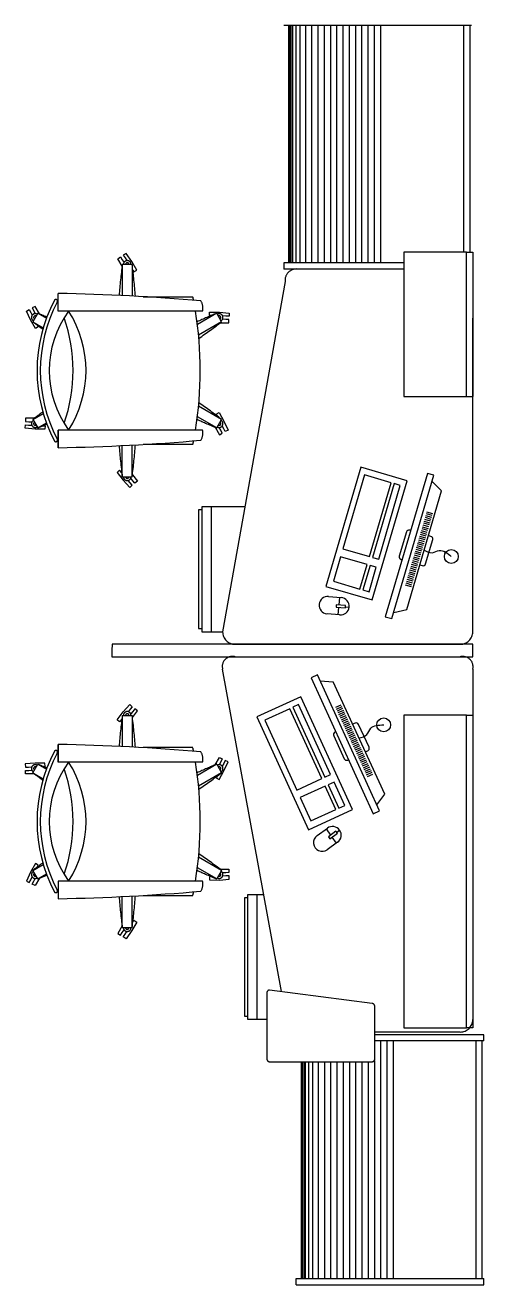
# Model space of a CAD drawing. Header units: metres. Extents: x 1905 to 1922.2, y 1773.7 to 1790.9.
# Drawn here: x 1908.453 to 1909.92, y 1781.282 to 1785.311 of the extents above; entities that cross this region are included whole.
import ezdxf

# ---------------------------------------------------------------- set-up
doc = ezdxf.new("R2010")
doc.units = ezdxf.units.M
doc.linetypes.add('ACAD_ISO10W100', pattern=[18.5, 12, -3, 0.5, -3])
doc.linetypes.add('DASHED', pattern=[70, 50, -20])
doc.layers.add('ARREDI', color=7, linetype='Continuous')
doc.layers.add('MEBEL', color=7, linetype='DASHED')

# ---------------------------------------------------------------- blocks, each defined once
blk = doc.blocks.new('pc_block')
for points in [[(0.1985, 0.1545), (-0.1985, 0.1545), (-0.1985, 0), (0.1985, 0)], [(0.0675, 0.1377), (-0.1783, 0.1377), (-0.1783, 0.1172), (0.0675, 0.1172)], [(0.1762, 0.1377), (0.0943, 0.1377), (0.0943, 0.1172), (0.1762, 0.1172)], [(0.0675, 0.1068), (-0.1783, 0.1068), (-0.1783, 0.0188), (0.0675, 0.0188)], [(0.1762, 0.1068), (0.0943, 0.1068), (0.0943, 0.0188), (0.1762, 0.0188)]]:
    blk.add_lwpolyline(points, close=True)
at = {"layer": 'ARREDI'}
for p, q in [((-0.2189, 0.2318), (-0.1981, 0.2689)), ((0.1967, 0.2689), (-0.1981, 0.2689)), ((-0.1213, 0.2423), (-0.1213, 0.2617)), ((-0.1151, 0.2423), (-0.1151, 0.2617)), ((-0.1088, 0.2423), (-0.1088, 0.2617)), ((-0.1026, 0.2423), (-0.1026, 0.2617)), ((-0.0963, 0.2423), (-0.0963, 0.2617)), ((-0.0901, 0.2423), (-0.0901, 0.2617)), ((-0.0838, 0.2423), (-0.0838, 0.2617)), ((-0.0776, 0.2423), (-0.0776, 0.2617)), ((-0.0713, 0.2423), (-0.0713, 0.2617)), ((-0.0651, 0.2423), (-0.0651, 0.2617)), ((-0.0588, 0.2423), (-0.0588, 0.2617)), ((-0.0526, 0.2423), (-0.0526, 0.2617)), ((-0.0463, 0.2423), (-0.0463, 0.2617)), ((-0.0401, 0.2423), (-0.0401, 0.2617)), ((-0.0338, 0.2423), (-0.0338, 0.2617)), ((-0.0276, 0.2423), (-0.0276, 0.2617)), ((-0.0213, 0.2423), (-0.0213, 0.2617)), ((-0.0151, 0.2423), (-0.0151, 0.2617)), ((-0.0088, 0.2423), (-0.0088, 0.2617)), ((-0.0026, 0.2423), (-0.0026, 0.2617)), ((0.0037, 0.2423), (0.0037, 0.2617)), ((0.0099, 0.2423), (0.0099, 0.2617)), ((0.0162, 0.2423), (0.0162, 0.2617)), ((0.0224, 0.2423), (0.0224, 0.2617)), ((0.0287, 0.2423), (0.0287, 0.2617)), ((0.0349, 0.2423), (0.0349, 0.2617)), ((0.0412, 0.2423), (0.0412, 0.2617)), ((0.0474, 0.2423), (0.0474, 0.2617)), ((0.0537, 0.2423), (0.0537, 0.2617)), ((0.0599, 0.2423), (0.0599, 0.2617)), ((0.0662, 0.2423), (0.0662, 0.2617)), ((0.0724, 0.2423), (0.0724, 0.2617)), ((0.0787, 0.2423), (0.0787, 0.2617)), ((0.0849, 0.2423), (0.0849, 0.2617)), ((0.0912, 0.2423), (0.0912, 0.2617)), ((0.0974, 0.2423), (0.0974, 0.2617)), ((0.1037, 0.2423), (0.1037, 0.2617)), ((0.1099, 0.2423), (0.1099, 0.2617)), ((0.1162, 0.2423), (0.1162, 0.2617)), ((0.1224, 0.2423), (0.1224, 0.2617)), ((0.2175, 0.2318), (0.1967, 0.2689)), ((-0.2396, 0.2318), (-0.2396, 0.2099)), ((0.2382, 0.2318), (-0.2396, 0.2318)), ((-0.2396, 0.2099), (0.2382, 0.2099)), ((0.2382, 0.2099), (0.2382, 0.2318)), ((0.2435, 0.0787), (0.2413, 0.0901)), ((0.227, 0.0176), (0.2193, 0.0574)), ((0.2436, 0.0578), (0.2201, 0.0533)), ((0.2748, 0.0639), (0.2513, 0.0593)), ((0.274, 0.0681), (0.2817, 0.0283))]:
    blk.add_line(p, q, dxfattribs=at)
for points in [[(0.048, 0.2689), (0.048, 0.2774, 0.414214), (0.0395, 0.2859), (-0.0409, 0.2859, 0.414214), (-0.0494, 0.2774), (-0.0494, 0.2689)], [(-0.0494, 0.2099), (-0.0494, 0.2068, 0.414214), (-0.0409, 0.1983), (0.0395, 0.1983, 0.414214), (0.048, 0.2068), (0.048, 0.2099)]]:
    blk.add_lwpolyline(points, format="xyb", dxfattribs=at)
blk.add_lwpolyline([(0.2531, 0.05), (0.2473, 0.0794), (0.2397, 0.0779), (0.2454, 0.0485)], close=True, dxfattribs=at)
blk.add_circle((-0.0061, 0.3582), 0.0222, dxfattribs=at)
for centre, start, end in [((0.2466, 0.0627), 11.0089, 191.0089), ((0.2544, 0.0229), 191.0089, 11.0089)]:
    blk.add_arc(centre, 0.0279, start, end, dxfattribs=at)
blk.add_spline([(-0.0007, 0.2689), (-0.0007, 0.2967), (-0.0135, 0.3161), (-0.0061, 0.3582)], degree=3, dxfattribs=at)

msp = doc.modelspace()

# ---------------------------------------------------------------- linework, layer by layer
at = {"layer": 'MEBEL', "linetype": 'ACAD_ISO10W100'}
for p, q in [((1909.2803, 1785.3107), (1909.8803, 1785.3107)), ((1909.2963, 1784.5507), (1909.2963, 1785.3107)), ((1909.2993, 1784.5507), (1909.2993, 1785.3107)), ((1909.3043, 1784.5507), (1909.3043, 1785.3107)), ((1909.3093, 1784.5507), (1909.3093, 1785.3107)), ((1909.3193, 1784.5507), (1909.3193, 1785.3107)), ((1909.3323, 1784.5507), (1909.3323, 1785.3107)), ((1909.3503, 1784.5507), (1909.3503, 1785.3107)), ((1909.3703, 1784.5507), (1909.3703, 1785.3107)), ((1909.3903, 1784.5507), (1909.3903, 1785.3107)), ((1909.4103, 1784.5507), (1909.4103, 1785.3107)), ((1909.4303, 1784.5507), (1909.4303, 1785.3107)), ((1909.4503, 1784.5507), (1909.4503, 1785.3107)), ((1909.4703, 1784.5507), (1909.4703, 1785.3107)), ((1909.4903, 1784.5507), (1909.4903, 1785.3107)), ((1909.5103, 1784.5507), (1909.5103, 1785.3107)), ((1909.5303, 1784.5507), (1909.5303, 1785.3107)), ((1909.5503, 1784.5507), (1909.5503, 1785.3107)), ((1909.5703, 1784.5507), (1909.5703, 1785.3107)), ((1909.5903, 1784.5507), (1909.5903, 1785.3107)), ((1909.8553, 1785.3107), (1909.8553, 1784.5844)), ((1909.8753, 1785.3107), (1909.8753, 1784.5844)), ((1908.7493, 1784.5637), (1908.7582, 1784.5694)), ((1908.7631, 1784.5397), (1908.7493, 1784.5637)), ((1908.7582, 1784.5694), (1908.7638, 1784.5606)), ((1908.7638, 1784.5606), (1908.7693, 1784.552)), ((1908.7759, 1784.5807), (1908.767, 1784.5751)), ((1908.767, 1784.5751), (1908.7727, 1784.5662)), ((1908.7727, 1784.5662), (1908.7781, 1784.5577)), ((1908.7942, 1784.555), (1908.7759, 1784.5807)), ((1908.8098, 1784.5277), (1908.7942, 1784.555)), ((1909.6645, 1784.5507), (1909.2803, 1784.5507)), ((1909.2803, 1784.5507), (1909.2803, 1784.5307)), ((1909.8645, 1784.5844), (1909.6645, 1784.5844)), ((1909.6645, 1784.5844), (1909.6645, 1784.1236)), ((1909.8645, 1784.1236), (1909.8645, 1784.5844)), ((1909.8645, 1784.5844), (1909.8845, 1784.5844)), ((1909.8845, 1784.5844), (1909.8845, 1784.1236)), ((1908.7953, 1784.5457), (1908.7638, 1784.5457)), ((1908.7638, 1784.5457), (1908.7638, 1784.4459)), ((1908.7953, 1784.5457), (1908.7953, 1784.4443)), ((1908.7977, 1784.5272), (1908.801, 1784.522)), ((1908.801, 1784.522), (1908.8098, 1784.5277)), ((1909.6645, 1784.5307), (1909.2803, 1784.5307)), ((1909.6645, 1784.5307), (1909.3246, 1784.5307)), ((1909.2846, 1784.4907), (1909.0846, 1783.3707)), ((1908.5591, 1784.3964), (1908.5591, 1784.4529)), ((1908.8303, 1784.4424), (1908.9896, 1784.4424)), ((1908.457, 1784.3966), (1908.4663, 1784.4015)), ((1908.4701, 1784.3679), (1908.457, 1784.3966)), ((1908.4663, 1784.4015), (1908.4712, 1784.3921)), ((1908.4712, 1784.3921), (1908.4758, 1784.3831)), ((1908.485, 1784.4111), (1908.4757, 1784.4063)), ((1908.4757, 1784.4063), (1908.4805, 1784.397)), ((1908.4934, 1784.3895), (1908.4776, 1784.3623)), ((1908.4805, 1784.397), (1908.4852, 1784.388)), ((1908.4989, 1784.3872), (1908.485, 1784.4111)), ((1908.4934, 1784.3895), (1908.5211, 1784.3735)), ((1909.0205, 1784.3964), (1908.5591, 1784.3964)), ((1909.0658, 1784.3895), (1909.004, 1784.3538)), ((1909.0424, 1784.3826), (1909.0429, 1784.3931)), ((1909.0429, 1784.3931), (1909.0745, 1784.3932)), ((1909.0815, 1784.3623), (1909.0658, 1784.3895)), ((1909.0745, 1784.3932), (1909.1059, 1784.3902)), ((1909.1059, 1784.3902), (1909.1054, 1784.3797)), ((1908.486, 1784.3407), (1908.4701, 1784.3679)), ((1908.4776, 1784.3623), (1908.5109, 1784.343)), ((1908.4925, 1784.351), (1908.4953, 1784.3455)), ((1909.0815, 1784.3623), (1909.0077, 1784.3196)), ((1909.0486, 1784.3823), (1909.0424, 1784.3826)), ((1909.0768, 1784.3586), (1909.1044, 1784.3587)), ((1909.0944, 1784.3697), (1909.0843, 1784.3702)), ((1909.0949, 1784.3802), (1909.0848, 1784.3807)), ((1909.1049, 1784.3692), (1909.0944, 1784.3697)), ((1909.1054, 1784.3797), (1909.0949, 1784.3802)), ((1909.1044, 1784.3587), (1909.1049, 1784.3692)), ((1909.8846, 1783.3707), (1909.8846, 1784.3736)), ((1908.4953, 1784.3455), (1908.486, 1784.3407)), ((1909.6645, 1784.1236), (1909.8846, 1784.1236)), ((1908.4776, 1784.05), (1908.5109, 1784.0692)), ((1909.0815, 1784.05), (1909.0077, 1784.0926)), ((1909.0638, 1784.0667), (1909.0732, 1784.0715)), ((1909.0732, 1784.0715), (1909.089, 1784.0443)), ((1908.4533, 1784.022), (1908.4538, 1784.0325)), ((1908.4538, 1784.0325), (1908.4643, 1784.032)), ((1908.4547, 1784.0535), (1908.4543, 1784.043)), ((1908.4543, 1784.043), (1908.4647, 1784.0425)), ((1908.4824, 1784.0536), (1908.4547, 1784.0535)), ((1908.4643, 1784.032), (1908.4744, 1784.0316)), ((1908.4647, 1784.0425), (1908.4749, 1784.0421)), ((1908.4776, 1784.05), (1908.4934, 1784.0227)), ((1908.4934, 1784.0227), (1908.5211, 1784.0387)), ((1908.5105, 1784.0299), (1908.5167, 1784.0296)), ((1908.5167, 1784.0296), (1908.5162, 1784.0191)), ((1909.0658, 1784.0227), (1909.004, 1784.0584)), ((1909.0667, 1784.0612), (1909.0638, 1784.0667)), ((1909.0658, 1784.0227), (1909.0815, 1784.05)), ((1909.088, 1784.0201), (1909.0833, 1784.0291)), ((1909.089, 1784.0443), (1909.1021, 1784.0156)), ((1908.4847, 1784.019), (1908.4533, 1784.022)), ((1908.5162, 1784.0191), (1908.4847, 1784.019)), ((1908.5591, 1783.9594), (1908.5591, 1784.0158)), ((1909.0205, 1784.0158), (1908.5591, 1784.0158)), ((1908.5591, 1784.0158), (1908.5591, 1783.9594)), ((1909.0603, 1784.025), (1909.0742, 1784.0011)), ((1909.0787, 1784.0153), (1909.074, 1784.0243)), ((1909.0742, 1784.0011), (1909.0835, 1784.0059)), ((1909.0835, 1784.0059), (1909.0787, 1784.0153)), ((1909.0928, 1784.0108), (1909.088, 1784.0201)), ((1909.1021, 1784.0156), (1909.0928, 1784.0108)), ((1908.7638, 1783.8665), (1908.7638, 1783.9663)), ((1908.7953, 1783.8665), (1908.7953, 1783.9679)), ((1908.9896, 1783.9699), (1908.8303, 1783.9699)), ((1908.7553, 1783.8872), (1908.7472, 1783.8805)), ((1908.7472, 1783.8805), (1908.7663, 1783.8554)), ((1908.762, 1783.8792), (1908.7553, 1783.8872)), ((1908.7622, 1783.8789), (1908.762, 1783.8792)), ((1908.7638, 1783.8665), (1908.7953, 1783.8665)), ((1908.7962, 1783.8732), (1908.8119, 1783.8526)), ((1908.7663, 1783.8554), (1908.7878, 1783.8323)), ((1908.7891, 1783.8471), (1908.7826, 1783.8548)), ((1908.7878, 1783.8323), (1908.7959, 1783.8391)), ((1908.7959, 1783.8391), (1908.7891, 1783.8471)), ((1908.7971, 1783.8538), (1908.7906, 1783.8616)), ((1908.8039, 1783.8458), (1908.7971, 1783.8538)), ((1908.8119, 1783.8526), (1908.8039, 1783.8458)), ((1909.0179, 1783.7607), (1909.0079, 1783.7607)), ((1909.0079, 1783.7607), (1909.0079, 1783.3807)), ((1909.0179, 1783.7707), (1909.0179, 1783.7607)), ((1909.156, 1783.7707), (1909.0179, 1783.7707)), ((1909.0179, 1783.7707), (1909.0179, 1783.3707)), ((1909.0479, 1783.7707), (1909.0479, 1783.3707)), ((1909.0079, 1783.3807), (1909.0179, 1783.3807)), ((1909.0179, 1783.3707), (1909.0846, 1783.3707)), ((1909.0479, 1783.3707), (1909.0479, 1783.3707)), ((1908.7316, 1783.3307), (1908.7301, 1783.3107)), ((1908.7301, 1783.3107), (1908.7301, 1783.2907)), ((1909.8845, 1783.3307), (1908.7316, 1783.3307)), ((1909.1246, 1783.3307), (1909.8446, 1783.3307)), ((1909.8845, 1783.2907), (1909.8845, 1783.3307)), ((1908.7301, 1783.2907), (1909.8845, 1783.2907)), ((1909.1246, 1783.2907), (1909.8446, 1783.2907)), ((1909.2729, 1782.2199), (1909.0846, 1783.2507)), ((1909.8846, 1783.2507), (1909.8846, 1782.1307)), ((1908.7472, 1783.0895), (1908.7663, 1783.1146)), ((1908.7638, 1783.1034), (1908.7638, 1783.0037)), ((1908.7638, 1783.1034), (1908.7953, 1783.1034)), ((1908.7663, 1783.1146), (1908.7878, 1783.1377)), ((1908.7891, 1783.1229), (1908.7826, 1783.1151)), ((1908.7878, 1783.1377), (1908.7959, 1783.1309)), ((1908.7959, 1783.1309), (1908.7891, 1783.1229)), ((1908.7971, 1783.1161), (1908.7906, 1783.1084)), ((1908.7953, 1783.1034), (1908.7953, 1783.0021)), ((1908.7962, 1783.0967), (1908.8119, 1783.1174)), ((1908.8039, 1783.1241), (1908.7971, 1783.1161)), ((1908.8119, 1783.1174), (1908.8039, 1783.1241)), ((1909.8645, 1783.1044), (1909.6645, 1783.1044)), ((1909.6645, 1783.1044), (1909.6645, 1782.1044)), ((1909.8645, 1782.1044), (1909.8645, 1783.1044)), ((1909.8645, 1783.1044), (1909.8845, 1783.1044)), ((1909.8845, 1783.1044), (1909.8845, 1782.1044)), ((1908.7553, 1783.0827), (1908.7472, 1783.0895)), ((1908.762, 1783.0908), (1908.7553, 1783.0827)), ((1908.7622, 1783.091), (1908.762, 1783.0908)), ((1908.5591, 1783.0106), (1908.5591, 1782.9541)), ((1908.5591, 1782.9541), (1908.5591, 1783.0106)), ((1908.9896, 1783.0001), (1908.8303, 1783.0001)), ((1908.4847, 1782.9509), (1908.4533, 1782.9479)), ((1908.4533, 1782.9479), (1908.4538, 1782.9374)), ((1908.4776, 1782.92), (1908.4934, 1782.9473)), ((1908.5162, 1782.9508), (1908.4847, 1782.9509)), ((1908.4934, 1782.9473), (1908.5211, 1782.9313)), ((1908.5105, 1782.94), (1908.5167, 1782.9403)), ((1908.5167, 1782.9403), (1908.5162, 1782.9508)), ((1909.0205, 1782.9541), (1908.5591, 1782.9541)), ((1909.0658, 1782.9473), (1909.004, 1782.9116)), ((1909.0603, 1782.945), (1909.0742, 1782.9689)), ((1909.0658, 1782.9473), (1909.0815, 1782.92)), ((1909.0787, 1782.9547), (1909.074, 1782.9457)), ((1909.0742, 1782.9689), (1909.0835, 1782.964)), ((1909.0835, 1782.964), (1909.0787, 1782.9547)), ((1909.088, 1782.9499), (1909.0833, 1782.9409)), ((1909.0928, 1782.9592), (1909.088, 1782.9499)), ((1909.089, 1782.9257), (1909.1021, 1782.9544)), ((1909.1021, 1782.9544), (1909.0928, 1782.9592)), ((1908.4538, 1782.9374), (1908.4643, 1782.9379)), ((1908.4543, 1782.927), (1908.4647, 1782.9274)), ((1908.4547, 1782.9165), (1908.4543, 1782.927)), ((1908.4824, 1782.9164), (1908.4547, 1782.9165)), ((1908.4643, 1782.9379), (1908.4744, 1782.9384)), ((1908.4647, 1782.9274), (1908.4749, 1782.9279)), ((1908.4776, 1782.92), (1908.5109, 1782.9008)), ((1909.0815, 1782.92), (1909.0077, 1782.8774)), ((1909.0667, 1782.9087), (1909.0638, 1782.9033)), ((1909.0638, 1782.9033), (1909.0732, 1782.8984)), ((1909.0732, 1782.8984), (1909.089, 1782.9257)), ((1908.486, 1782.6293), (1908.4701, 1782.602)), ((1908.4776, 1782.6077), (1908.5109, 1782.6269)), ((1908.4953, 1782.6244), (1908.486, 1782.6293)), ((1908.4925, 1782.619), (1908.4953, 1782.6244)), ((1909.0815, 1782.6077), (1909.0077, 1782.6503)), ((1908.4701, 1782.602), (1908.457, 1782.5733)), ((1908.4663, 1782.5685), (1908.4712, 1782.5778)), ((1908.4712, 1782.5778), (1908.4758, 1782.5868)), ((1908.4934, 1782.5804), (1908.4776, 1782.6077)), ((1908.4805, 1782.573), (1908.4852, 1782.582)), ((1908.4989, 1782.5827), (1908.485, 1782.5588)), ((1908.4934, 1782.5804), (1908.5211, 1782.5964)), ((1909.0658, 1782.5804), (1909.004, 1782.6161)), ((1909.0486, 1782.5876), (1909.0424, 1782.5874)), ((1909.0424, 1782.5874), (1909.0429, 1782.5769)), ((1909.0429, 1782.5769), (1909.0745, 1782.5767)), ((1909.0815, 1782.6077), (1909.0658, 1782.5804)), ((1909.0745, 1782.5767), (1909.1059, 1782.5798)), ((1909.0768, 1782.6113), (1909.1044, 1782.6112)), ((1909.0944, 1782.6003), (1909.0843, 1782.5998)), ((1909.0949, 1782.5898), (1909.0848, 1782.5893)), ((1909.1049, 1782.6007), (1909.0944, 1782.6003)), ((1909.1054, 1782.5902), (1909.0949, 1782.5898)), ((1909.1044, 1782.6112), (1909.1049, 1782.6007)), ((1909.1059, 1782.5798), (1909.1054, 1782.5902)), ((1908.457, 1782.5733), (1908.4663, 1782.5685)), ((1908.4757, 1782.5637), (1908.4805, 1782.573)), ((1908.485, 1782.5588), (1908.4757, 1782.5637)), ((1909.0205, 1782.5735), (1908.5591, 1782.5735)), ((1908.5591, 1782.5735), (1908.5591, 1782.5171)), ((1908.7638, 1782.4243), (1908.7638, 1782.524)), ((1908.7953, 1782.4243), (1908.7953, 1782.5256)), ((1908.8303, 1782.5276), (1908.9896, 1782.5276)), ((1909.1554, 1782.1407), (1909.1554, 1782.5207)), ((1909.1554, 1782.5207), (1909.1654, 1782.5207)), ((1909.1654, 1782.1307), (1909.1654, 1782.5307)), ((1909.1654, 1782.5307), (1909.2161, 1782.5307)), ((1909.1954, 1782.1307), (1909.1954, 1782.5307)), ((1909.1954, 1782.5307), (1909.1954, 1782.5307)), ((1908.7631, 1782.4302), (1908.7493, 1782.4062)), ((1908.7953, 1782.4243), (1908.7638, 1782.4243)), ((1908.7638, 1782.4094), (1908.7693, 1782.4179)), ((1908.8098, 1782.4423), (1908.7942, 1782.4149)), ((1908.7977, 1782.4428), (1908.801, 1782.448)), ((1908.801, 1782.448), (1908.8098, 1782.4423)), ((1908.7493, 1782.4062), (1908.7582, 1782.4006)), ((1908.7582, 1782.4006), (1908.7638, 1782.4094)), ((1908.767, 1782.3949), (1908.7727, 1782.4037)), ((1908.7759, 1782.3892), (1908.767, 1782.3949)), ((1908.7727, 1782.4037), (1908.7781, 1782.4123)), ((1908.7942, 1782.4149), (1908.7759, 1782.3892)), ((1909.2262, 1782.2163), (1909.2262, 1782.1071)), ((1909.5626, 1782.1818), (1909.2349, 1782.2249)), ((1909.1654, 1782.1407), (1909.1554, 1782.1407)), ((1909.1654, 1782.1307), (1909.1654, 1782.1407)), ((1909.5712, 1782.1071), (1909.5712, 1782.1732)), ((1909.2262, 1782.1307), (1909.1654, 1782.1307)), ((1909.2262, 1782.1071), (1909.2262, 1782.0042)), ((1909.5712, 1782.0042), (1909.5712, 1782.1071)), ((1909.6645, 1782.1044), (1909.8645, 1782.1044)), ((1909.8845, 1782.1044), (1909.8645, 1782.1044)), ((1909.8446, 1782.0907), (1909.5712, 1782.0907)), ((1909.9199, 1782.0822), (1909.5712, 1782.0822)), ((1909.9199, 1782.0622), (1909.5712, 1782.0622)), ((1909.5899, 1782.0622), (1909.5899, 1781.3022)), ((1909.6099, 1782.0622), (1909.6099, 1781.3022)), ((1909.6299, 1782.0622), (1909.6299, 1781.3022)), ((1909.8949, 1781.3022), (1909.8949, 1782.0622)), ((1909.9149, 1781.3022), (1909.9149, 1782.0622)), ((1909.9199, 1782.0622), (1909.9199, 1782.0822)), ((1909.2349, 1781.9956), (1909.5626, 1781.9956)), ((1909.3359, 1781.9956), (1909.3359, 1781.3022)), ((1909.3389, 1781.9956), (1909.3389, 1781.3022)), ((1909.3439, 1781.9956), (1909.3439, 1781.3022)), ((1909.3489, 1781.9956), (1909.3489, 1781.3022)), ((1909.3589, 1781.9956), (1909.3589, 1781.3022)), ((1909.3719, 1781.9956), (1909.3719, 1781.3022)), ((1909.3899, 1781.9956), (1909.3899, 1781.3022)), ((1909.4099, 1781.9956), (1909.4099, 1781.3022)), ((1909.4299, 1781.9956), (1909.4299, 1781.3022)), ((1909.4499, 1781.9956), (1909.4499, 1781.3022)), ((1909.4699, 1781.9956), (1909.4699, 1781.3022)), ((1909.4899, 1781.9956), (1909.4899, 1781.3022)), ((1909.5099, 1781.9956), (1909.5099, 1781.3022)), ((1909.5299, 1781.9956), (1909.5299, 1781.3022)), ((1909.5499, 1781.9956), (1909.5499, 1781.3022)), ((1909.5699, 1781.9996), (1909.5699, 1781.3022)), ((1909.3199, 1781.3022), (1909.9199, 1781.3022)), ((1909.3199, 1781.2822), (1909.3199, 1781.3022)), ((1909.9199, 1781.2822), (1909.9199, 1781.3022)), ((1909.3199, 1781.2822), (1909.9199, 1781.2822))]:
    msp.add_line(p, q, dxfattribs=at)
for centre, radius, start, end in [((1908.7796, 1784.5457), 0.0121, 0, 180), ((1908.7796, 1784.5457), 0.00525, 0, 180), ((1910.6286, 1784.3019), 1.8806, 172.5522, 175.593), ((1906.9305, 1784.3019), 1.8806, 4.3251, 7.4478), ((1909.3203, 1784.495), 0.036, 83.1301, 186.8699), ((1908.9725, 1784.2061), 0.4814, 152.0686, 207.9314), ((1908.5513, 1784.4283), 0.00533, 322.9271, 141.3109), ((1908.4321, 1777.6637), 6.7903, 85.07409, 88.92822), ((1907.8152, 1784.2061), 1.1979, 10.8173, 11.3741), ((1907.7721, 1782.6527), 1.8806, 66.4846, 67.4478), ((1908.9725, 1784.2061), 0.4709, 152.2928, 207.7072), ((1908.854, 1784.2061), 0.3237, 143.9912, 216.0088), ((1908.2948, 1784.2061), 0.353, 327.3822, 32.6178), ((1907.8152, 1784.2061), 1.1979, 350.8598, 9.1402), ((1909.7871, 1782.6527), 1.8806, 112.5522, 114.6431), ((1908.9767, 1784.4059), 0.0449, 347.8383, 31.0044), ((1908.4855, 1784.3759), 0.0121, 60, 240), ((1909.6211, 1785.8553), 1.8806, 232.5522, 233.7681), ((1908.4855, 1784.3759), 0.00525, 60, 240), ((1908.0977, 1784.2061), 0.5088, 340.6389, 19.3611), ((1907.938, 1785.8553), 1.8806, 304.7003, 307.4478), ((1909.0737, 1784.3759), 0.0121, 300, 120), ((1909.0737, 1784.3759), 0.00525, 300, 120), ((1909.6211, 1782.5569), 1.8806, 126.2319, 127.4478), ((1907.938, 1782.5569), 1.8806, 52.5522, 55.2997), ((1908.4855, 1784.0363), 0.0121, 120, 300), ((1908.4855, 1784.0363), 0.00525, 120, 300), ((1907.7721, 1785.7595), 1.8806, 292.5522, 293.5154), ((1909.7871, 1785.7595), 1.8806, 245.3569, 247.4478), ((1909.0737, 1784.0363), 0.0121, 240, 60), ((1909.0737, 1784.0363), 0.00525, 240, 60), ((1908.5513, 1783.9839), 0.00533, 218.6891, 37.0729), ((1908.9767, 1784.0064), 0.0449, 328.9956, 12.1617), ((1908.4321, 1790.7485), 6.7903, 271.07178, 274.92591), ((1910.6286, 1784.1103), 1.8806, 184.407, 187.4478), ((1906.9305, 1784.1103), 1.8806, 352.5522, 355.6749), ((1907.8152, 1784.2061), 1.1979, 348.6259, 349.1827), ((1908.7796, 1783.8665), 0.0121, 180, 0), ((1908.7796, 1783.8665), 0.00525, 180, 0), ((1909.1246, 1783.3707), 0.04, 180, 270), ((1909.8446, 1783.3707), 0.04, 270, 0), ((1909.1157, 1783.2596), 0.0323, 73.9787, 196.0213), ((1909.8527, 1783.2588), 0.0329, 345.7627, 104.2373), ((1910.6286, 1782.8597), 1.8806, 172.5522, 175.593), ((1908.7796, 1783.1034), 0.0121, 0, 180), ((1908.7796, 1783.1034), 0.00525, 0, 180), ((1906.9305, 1782.8597), 1.8806, 4.3251, 7.4478), ((1908.9725, 1782.7638), 0.4814, 152.0686, 207.9314), ((1908.9725, 1782.7638), 0.4709, 152.2928, 207.7072), ((1908.5513, 1782.986), 0.00533, 322.9271, 141.3109), ((1908.4321, 1776.2215), 6.7903, 85.07409, 88.92822), ((1907.8152, 1782.7638), 1.1979, 10.8173, 11.3741), ((1908.9767, 1782.9636), 0.0449, 347.8383, 31.0044), ((1908.4855, 1782.9336), 0.0121, 60, 240), ((1907.7721, 1781.2104), 1.8806, 66.4846, 67.4478), ((1908.854, 1782.7638), 0.3237, 143.9912, 216.0088), ((1908.2948, 1782.7638), 0.353, 327.3822, 32.6178), ((1907.8152, 1782.7638), 1.1979, 350.8598, 9.1402), ((1909.7871, 1781.2104), 1.8806, 112.5522, 114.6431), ((1909.0737, 1782.9336), 0.0121, 300, 120), ((1909.6211, 1784.4131), 1.8806, 232.5522, 233.7681), ((1908.4855, 1782.9336), 0.00525, 60, 240), ((1908.0977, 1782.7638), 0.5088, 340.6389, 19.3611), ((1907.938, 1784.4131), 1.8806, 304.7003, 307.4478), ((1909.0737, 1782.9336), 0.00525, 300, 120), ((1907.938, 1781.1146), 1.8806, 52.5522, 55.2997), ((1909.6211, 1781.1146), 1.8806, 126.2319, 127.4478), ((1908.4855, 1782.594), 0.0121, 120, 300), ((1908.4855, 1782.594), 0.00525, 120, 300), ((1907.7721, 1784.3172), 1.8806, 292.5522, 293.5154), ((1909.7871, 1784.3172), 1.8806, 245.3569, 247.4478), ((1909.0737, 1782.594), 0.0121, 240, 60), ((1909.0737, 1782.594), 0.00525, 240, 60), ((1908.5513, 1782.5417), 0.00533, 218.6891, 37.0729), ((1908.4321, 1789.3062), 6.7903, 271.07178, 274.92591), ((1907.8152, 1782.7638), 1.1979, 348.6259, 349.1827), ((1908.9767, 1782.5641), 0.0449, 328.9956, 12.1617), ((1910.6286, 1782.668), 1.8806, 184.407, 187.4478), ((1906.9305, 1782.668), 1.8806, 352.5522, 355.6749), ((1908.7796, 1782.4243), 0.0121, 180, 0), ((1908.7796, 1782.4243), 0.00525, 180, 0), ((1909.2349, 1782.2163), 0.00862, 90, 180), ((1909.5626, 1782.1732), 0.00861, 359.9365, 90.0635), ((1909.8446, 1782.1307), 0.04, 270, 0), ((1909.2349, 1782.0042), 0.00862, 180, 270), ((1909.5626, 1782.0042), 0.00862, 270, 0)]:
    msp.add_arc(centre, radius, start, end, dxfattribs=at)

# ---------------------------------------------------------------- block references
for p, rotation in [((1909.4705, 1783.7065), 253.6664505536469), ((1909.2765, 1782.9182), 294.5937603421408)]:
    msp.add_blockref('pc_block', p, dxfattribs=dict(rotation=rotation))

doc.saveas('drawing.dxf')
